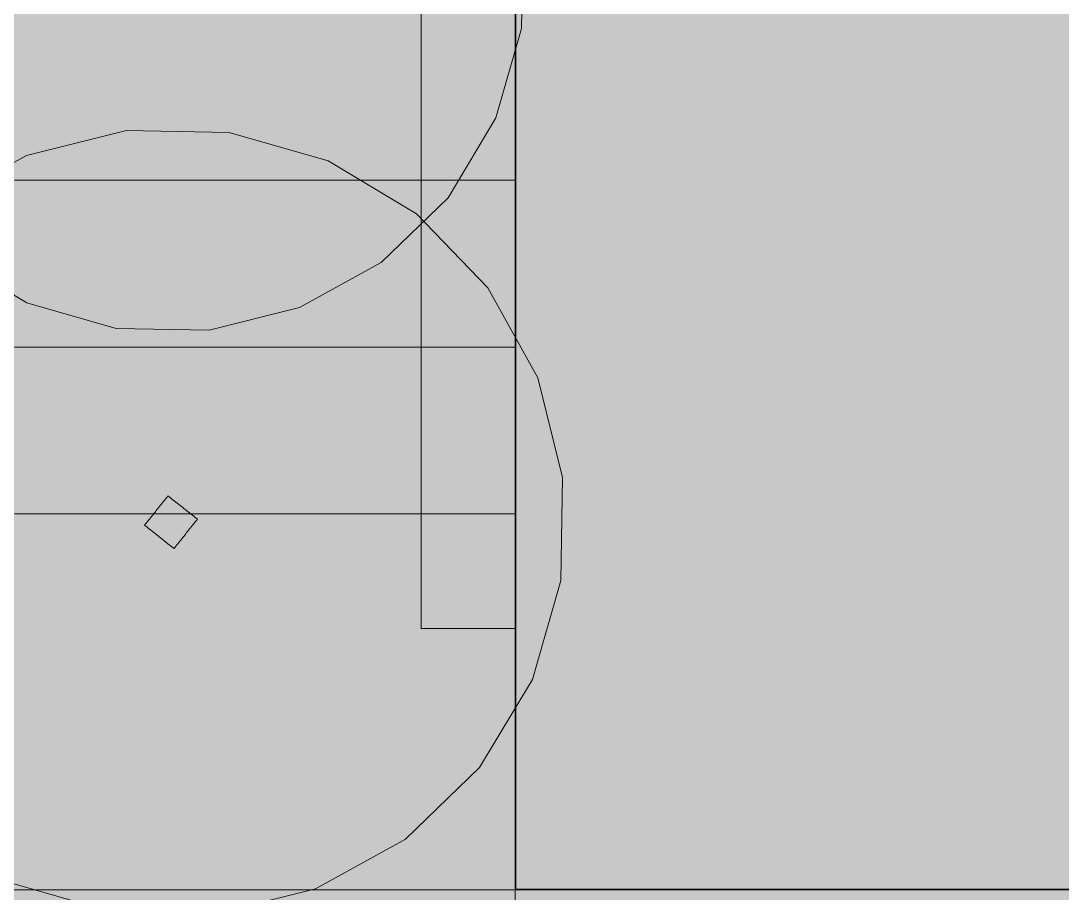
# Model space of a CAD drawing. Header units: millimetres. Extents: x -146962 to 322503, y -183624 to 284367.
# Drawn here: x 116225 to 121218, y 29380 to 33563 of the extents above; entities that cross this region are included whole.
import ezdxf

# ---------------------------------------------------------------- set-up
doc = ezdxf.new("R2010")
doc.units = ezdxf.units.MM
doc.layers.add('06_部屋の色', color=8, linetype='Continuous', lineweight=0)
doc.layers.add('30_敷地・外構', color=8, linetype='Continuous', lineweight=9)

msp = doc.modelspace()

# ---------------------------------------------------------------- hatches: boundary and pattern name
at = {"layer": '06_部屋の色', "true_color": 0xdde9cf}
msp.add_hatch(color=8, dxfattribs=at).paths.add_polyline_path([(83510.2, 29400.8), (83510.3, 31670.6), (83754.2, 32064.6), (83999.1, 32458.1), (84244.9, 32850.9), (84491.7, 33243.1), (84739.4, 33634.8), (84988.1, 34025.8), (85237.8, 34416.3), (85488.3, 34806.1), (85739.9, 35195.3), (85992.4, 35583.9), (86245.8, 35971.8), (86500.2, 36359.2), (86755.5, 36745.9), (87011.8, 37132), (87269, 37517.5), (87527.2, 37902.4), (87786.3, 38286.6), (88046.3, 38670.2), (88307.2, 39053.2), (88569.1, 39435.5), (88832, 39817.2), (89095.7, 40198.2), (89360.4, 40578.6), (89626, 40958.3), (89892.5, 41337.4), (90160, 41715.9), (90428.4, 42093.7), (90697.7, 42470.8), (90967.9, 42847.3), (91239, 43223.1), (91511.1, 43598.3), (91784.1, 43972.8), (92058, 44346.6), (92332.7, 44719.7), (92608.4, 45092.2), (92885.1, 45464), (93162.6, 45835.2), (93441, 46205.6), (93720.3, 46575.4), (94000.5, 46944.5), (94281.7, 47312.9), (94563.7, 47680.6), (94846.6, 48047.7), (95130.4, 48414), (95415.1, 48779.7), (95700.7, 49144.6), (95987.2, 49508.9), (96274.5, 49872.4), (96562.8, 50235.3), (96851.9, 50597.4), (97142, 50958.9), (97432.9, 51319.6), (97724.6, 51679.7), (98017.3, 52039), (98310.8, 52397.6), (98605.2, 52755.5), (98900.5, 53112.6), (99196.7, 53469.1), (99493.7, 53824.8), (99791.6, 54179.8), (100090.3, 54534), (100389.9, 54887.6), (100690.4, 55240.4), (100991.8, 55592.4), (101293.9, 55943.8), (101597, 56294.4), (101900.9, 56644.2), (102205.6, 56993.3), (102511.3, 57341.7), (102817.7, 57689.3), (103125, 58036.2), (103433.2, 58382.3), (103742.1, 58727.7), (104052, 59072.3), (104362.6, 59416.2), (104674.1, 59759.3), (104986.5, 60101.6), (105299.7, 60443.2), (105613.7, 60784), (105928.5, 61124.1), (106244.2, 61463.4), (106560.7, 61801.9), (106878, 62139.6), (107196.1, 62476.6), (107515.1, 62812.7), (107834.9, 63148.1), (108155.5, 63482.8), (108476.9, 63816.6), (108799.1, 64149.7), (109122.2, 64481.9), (109446, 64813.4), (109770.7, 65144.1), (110096.1, 65474), (110422.4, 65803.1), (110749.4, 66131.4), (111077.3, 66458.9), (111406, 66785.6), (111735.4, 67111.5), (112065.7, 67436.6), (112396.7, 67760.9), (112728.6, 68084.4), (113061.2, 68407.1), (113394.6, 68728.9), (113728.8, 69050), (114063.8, 69370.2), (114399.5, 69689.6), (114736, 70008.2), (115073.4, 70326), (115411.4, 70642.9), (115750.3, 70959.1), (116089.9, 71274.4), (116430.3, 71588.8), (116771.5, 71902.5), (117113.4, 72215.3), (117456.1, 72527.2), (117799.5, 72838.4), (118596.9, 72838.3), (118594.5, 29398.9)])
at = {"layer": '30_敷地・外構'}
h = msp.add_hatch(color=8, dxfattribs=at)
h.paths.add_polyline_path([(-146961.6, 100544.4), (-108819.6, 189229.7), (-89282.5, 219876.6), (-87725.3, 222013.2), (-1960, 282350.2), (173183.5, 284367.4), (239071.9, 242938.5), (278732.3, 206218.7), (322502.8, 161506.8), (317095.5, -23424.9), (276188, -120904.3), (271912.1, -124752.2), (168970.1, -173180.4), (164528.6, -174703.6), (127795.8, -180332.5), (116091.1, -181838.5), (95830.1, -183624.1), (64542, -179082.3), (39436.2, -174835.1), (16841.2, -169717.9), (9303, -167782.1), (-59261.4, -128452.9), (-89342.1, -103737.6), (-132033, -30896.2), (-136480.3, -13511.6), (-141643.2, 9224.3), (-142349.3, 13012)])
h.paths.add_polyline_path([(85594.8, 85406.7), (55599.4, 41400), (55600.1, 29403.2), (10600.1, 29406), (10598.4, 1220), (163595.7, 1210.5), (163597.5, 29396.5), (118597.5, 29399.3), (118600.6, 85401.9)], flags=0)
at = {"layer": '30_敷地・外構', "true_color": 0xcfe0b8}
for points in [[(116308, 35370), (116741.1, 35478), (117187.5, 35470.2), (117616.6, 35347.2), (117999.2, 35117.2), (118309.3, 34796.1), (118525.7, 34405.7), (118633.7, 33972.6), (118625.9, 33526.2), (118502.9, 33097.1), (118273, 32714.5), (117951.9, 32404.4), (117561.4, 32188), (117128.3, 32080), (116682, 32087.8), (116252.9, 32210.8), (115870.2, 32440.7), (115560.1, 32761.8), (115343.7, 33152.3), (115235.7, 33585.4), (115243.5, 34031.7), (115366.5, 34460.8), (115596.5, 34843.5), (115917.6, 35153.6)], [(116251.9, 32917.5), (116730.6, 33036.8), (117223.9, 33028.2), (117698.2, 32892.2), (118121.1, 32638.1), (118463.9, 32283.2), (118703.1, 31851.7), (118822.4, 31372.9), (118813.8, 30879.6), (118677.8, 30405.4), (118423.7, 29982.4), (118068.8, 29639.7), (117637.3, 29400.5), (117158.5, 29281.1), (116665.2, 29289.7), (116190.9, 29425.7), (115768, 29679.9), (115425.3, 30034.8), (115186.1, 30466.3), (115066.7, 30945), (115075.3, 31438.3), (115211.3, 31912.6), (115465.4, 32335.5), (115820.4, 32678.3)], [(116855.5, 31191.5), (116860.1, 31197.4), (116864.8, 31203.3), (116869.5, 31209.1), (116874.1, 31215), (116878.8, 31220.9), (116883.5, 31226.8), (116888.1, 31232.6), (116892.8, 31238.5), (116897.5, 31244.4), (116902.2, 31250.2), (116906.8, 31256.1), (116911.5, 31262), (116916.2, 31267.8), (116920.8, 31273.7), (116925.5, 31279.6), (116930.2, 31285.4), (116936, 31280.8), (116941.9, 31276.1), (116947.8, 31271.4), (116953.6, 31266.8), (116959.5, 31262.1), (116988.9, 31238.8), (116994.7, 31234.1), (117000.6, 31229.4), (117006.5, 31224.8), (117012.3, 31220.1), (117041.7, 31196.7), (117047.6, 31192.1), (117053.4, 31187.4), (117059.3, 31182.7), (117065.2, 31178.1), (117071, 31173.4), (117066.4, 31167.5), (117061.7, 31161.7), (117057, 31155.8), (117052.4, 31149.9), (117047.7, 31144), (117043, 31138.2), (117038.4, 31132.3), (117033.7, 31126.4), (117029, 31120.6), (117024.3, 31114.7), (117019.7, 31108.8), (117015, 31103), (117010.3, 31097.1), (117005.7, 31091.2), (117001, 31085.4), (116996.3, 31079.5), (116991.7, 31073.6), (116987, 31067.7), (116982.3, 31061.9), (116977.7, 31056), (116973, 31050.1), (116968.3, 31044.3), (116963.7, 31038.4), (116959, 31032.5), (116953.1, 31037.2), (116947.2, 31041.9), (116941.4, 31046.5), (116935.5, 31051.2), (116929.6, 31055.9), (116900.3, 31079.2), (116894.4, 31083.9), (116888.5, 31088.6), (116882.7, 31093.2), (116876.8, 31097.9), (116847.5, 31121.2), (116841.6, 31125.9), (116835.7, 31130.6), (116829.9, 31135.2), (116824, 31139.9), (116818.1, 31144.6), (116822.8, 31150.4), (116827.5, 31156.3), (116832.1, 31162.2), (116836.8, 31168.1), (116841.5, 31173.9), (116846.1, 31179.8), (116850.8, 31185.7)]]:
    msp.add_hatch(color=8, dxfattribs=at).paths.add_polyline_path(points)
at = {"layer": '30_敷地・外構', "true_color": 0x8a6a4a}
for points in [[(82227.3, 29483.6), (82227.3, 29491.1), (82227.3, 29498.6), (82227.3, 29506.1), (82227.3, 29513.6), (82227.3, 29521.1), (82227.3, 29528.6), (82227.3, 29536.1), (82227.3, 29543.6), (85245.4, 29543.4), (88263.5, 29543.2), (91281.6, 29543), (94299.7, 29542.8), (97317.8, 29542.6), (100335.9, 29542.5), (103354, 29542.3), (106372.1, 29542.1), (109390.2, 29541.9), (112408.3, 29541.7), (115426.4, 29541.5), (118444.5, 29541.3), (118444.5, 29533.8), (118444.5, 29526.3), (118444.5, 29518.8), (118444.5, 29511.3), (118444.5, 29503.8), (118444.5, 29496.3), (118444.5, 29488.8), (118444.5, 29481.3), (118444.5, 29473.8), (118444.5, 29466.3), (118444.5, 29451.3), (115426.4, 29451.5), (109390.2, 29451.9), (106372.1, 29452.1), (103354, 29452.3), (100335.9, 29452.5), (97317.8, 29452.6), (94299.7, 29452.8), (91281.6, 29453), (88263.5, 29453.2), (85245.4, 29453.4), (82227.3, 29453.6), (82227.3, 29461.1), (82227.3, 29468.6), (82227.3, 29476.1)], [(114820.8, 29481.6), (114820.8, 29489.1), (114820.8, 29496.6), (114820.8, 29504.1), (114820.8, 29511.6), (114820.8, 29519.1), (114820.8, 29526.6), (114820.8, 29534.1), (114820.8, 29541.6), (114964.3, 29541.5), (115107.7, 29541.5), (115251.2, 29541.5), (115394.7, 29541.5), (115538.2, 29541.5), (115681.7, 29541.5), (115825.2, 29541.5), (115968.7, 29541.5), (116112.2, 29541.5), (116255.6, 29541.5), (116399.1, 29541.5), (116542.6, 29541.4), (116542.6, 29533.9), (116542.6, 29526.4), (116542.6, 29518.9), (116542.6, 29511.4), (116542.6, 29503.9), (116542.6, 29496.4), (116542.6, 29488.9), (116542.6, 29481.4), (116542.6, 29466.4), (116542.6, 29451.4), (116399.1, 29451.5), (116112.2, 29451.5), (115968.7, 29451.5), (115825.2, 29451.5), (115681.7, 29451.5), (115538.2, 29451.5), (115394.7, 29451.5), (115251.2, 29451.5), (114820.8, 29451.6), (114820.8, 29459.1), (114820.8, 29466.6), (114820.8, 29474.1)], [(116299.9, 29534), (116302.4, 29534), (116304.9, 29534), (116307.4, 29534), (116309.9, 29534), (116312.4, 29534), (116314.9, 29534), (116317.4, 29534), (116322.4, 29534), (116322.4, 29521.5), (116322.4, 29515.2), (116322.4, 29509), (116322.4, 29502.7), (116322.4, 29477.7), (116322.4, 29471.5), (116322.4, 29459), (116319.9, 29459), (116317.4, 29459), (116314.9, 29459), (116312.4, 29459), (116309.9, 29459), (116307.4, 29459), (116304.9, 29459), (116302.4, 29459), (116299.9, 29459), (116297.4, 29459), (116294.9, 29459), (116292.4, 29459), (116292.4, 29465.2), (116292.4, 29471.5), (116292.4, 29477.7), (116292.4, 29484), (116292.4, 29496.5), (116292.4, 29502.7), (116292.4, 29521.5), (116292.4, 29527.7), (116292.4, 29534), (116297.4, 29534)], [(116425, 29534), (116432.5, 29534), (116435, 29534), (116442.5, 29534), (116445, 29534), (116447.5, 29534), (116447.5, 29521.5), (116447.5, 29515.2), (116447.5, 29509), (116447.5, 29502.7), (116447.5, 29477.7), (116447.5, 29471.5), (116447.5, 29459), (116445, 29459), (116442.5, 29459), (116440, 29459), (116437.5, 29459), (116435, 29459), (116432.5, 29459), (116430, 29459), (116427.5, 29459), (116425, 29459), (116422.5, 29459), (116420, 29459), (116417.5, 29459), (116417.5, 29477.7), (116417.5, 29484), (116417.5, 29490.2), (116417.5, 29496.5), (116417.5, 29509), (116417.5, 29515.2), (116417.5, 29521.5), (116417.5, 29527.7), (116417.5, 29534), (116422.5, 29534)], [(116542.6, 29533.9), (116542.6, 29541.4), (116550.1, 29541.4), (116557.6, 29541.4), (116565.1, 29541.4), (116572.6, 29541.4), (116580.1, 29541.4), (116587.6, 29541.4), (116595.1, 29541.4), (116602.6, 29541.4), (116610.1, 29541.4), (116617.6, 29541.4), (116625.1, 29541.4), (116632.6, 29541.4), (116632.6, 29533.9), (116632.6, 29526.4), (116632.6, 29518.9), (116632.6, 29511.4), (116632.6, 29496.4), (116632.6, 29481.4), (116632.6, 29473.9), (116632.6, 29466.4), (116632.6, 29458.9), (116632.6, 29451.4), (116625.1, 29451.4), (116617.6, 29451.4), (116610.1, 29451.4), (116602.6, 29451.4), (116595.1, 29451.4), (116587.6, 29451.4), (116580.1, 29451.4), (116572.6, 29451.4), (116565.1, 29451.4), (116550.1, 29451.4), (116542.6, 29451.4), (116542.6, 29458.9), (116542.6, 29466.4), (116542.6, 29481.4), (116542.6, 29488.9), (116542.6, 29503.9), (116542.6, 29511.4), (116542.6, 29518.9), (116542.6, 29526.4)], [(116552.6, 29531.4), (116558.5, 29531.4), (116564.3, 29531.4), (116570.1, 29531.4), (116576, 29531.4), (116581.8, 29531.4), (116587.6, 29531.4), (116593.5, 29531.4), (116599.3, 29531.4), (116605.1, 29531.4), (116611, 29531.4), (116616.8, 29531.4), (116622.6, 29531.4), (116622.6, 29525.6), (116622.6, 29519.8), (116622.6, 29513.9), (116622.6, 29508.1), (116622.6, 29496.4), (116622.6, 29490.6), (116622.6, 29478.9), (116622.6, 29473.1), (116622.6, 29467.3), (116622.6, 29461.4), (116616.8, 29461.4), (116611, 29461.4), (116605.1, 29461.4), (116599.3, 29461.4), (116593.5, 29461.4), (116587.6, 29461.4), (116581.8, 29461.4), (116576, 29461.4), (116570.1, 29461.4), (116564.3, 29461.4), (116558.5, 29461.4), (116552.6, 29461.4), (116552.6, 29473.1), (116552.6, 29478.9), (116552.6, 29490.6), (116552.6, 29502.3), (116552.6, 29508.1), (116552.6, 29513.9), (116552.6, 29519.8)], [(116632.6, 29481.4), (116632.6, 29488.9), (116632.6, 29503.9), (116632.6, 29511.4), (116632.6, 29518.9), (116632.6, 29526.4), (116632.6, 29533.9), (116632.6, 29541.4), (116776.1, 29541.4), (116919.6, 29541.4), (117063.1, 29541.4), (117206.6, 29541.4), (117350.1, 29541.4), (117493.6, 29541.4), (117637, 29541.4), (117780.5, 29541.4), (117924, 29541.4), (118067.5, 29541.4), (118211, 29541.3), (118354.5, 29541.3), (118354.5, 29533.8), (118354.5, 29526.3), (118354.5, 29518.8), (118354.5, 29511.3), (118354.5, 29503.8), (118354.5, 29496.3), (118354.5, 29488.8), (118354.5, 29481.3), (118354.5, 29473.8), (118354.5, 29466.3), (118354.5, 29451.3), (118211, 29451.3), (118067.5, 29451.4), (117780.5, 29451.4), (117637, 29451.4), (117493.6, 29451.4), (117350.1, 29451.4), (117206.6, 29451.4), (117063.1, 29451.4), (116919.6, 29451.4), (116776.1, 29451.4), (116632.6, 29451.4), (116632.6, 29458.9), (116632.6, 29466.4), (116632.6, 29473.9)], [(116740.3, 29533.9), (116742.8, 29533.9), (116745.3, 29533.9), (116747.8, 29533.9), (116750.3, 29533.9), (116752.8, 29533.9), (116757.8, 29533.9), (116757.8, 29521.4), (116757.8, 29515.2), (116757.8, 29508.9), (116757.8, 29502.7), (116757.8, 29477.7), (116757.8, 29471.4), (116757.8, 29458.9), (116755.3, 29458.9), (116752.8, 29458.9), (116750.3, 29458.9), (116747.8, 29458.9), (116745.3, 29458.9), (116742.8, 29458.9), (116740.3, 29458.9), (116737.8, 29458.9), (116735.3, 29458.9), (116732.8, 29458.9), (116730.3, 29458.9), (116727.8, 29458.9), (116727.8, 29465.2), (116727.8, 29471.4), (116727.8, 29490.2), (116727.8, 29496.4), (116727.8, 29515.2), (116727.8, 29521.4), (116727.8, 29533.9)], [(116860.4, 29533.9), (116862.9, 29533.9), (116865.4, 29533.9), (116867.9, 29533.9), (116870.4, 29533.9), (116872.9, 29533.9), (116882.9, 29533.9), (116882.9, 29521.4), (116882.9, 29515.2), (116882.9, 29490.2), (116882.9, 29483.9), (116882.9, 29477.7), (116882.9, 29471.4), (116882.9, 29458.9), (116880.4, 29458.9), (116877.9, 29458.9), (116875.4, 29458.9), (116872.9, 29458.9), (116870.4, 29458.9), (116867.9, 29458.9), (116857.9, 29458.9), (116855.4, 29458.9), (116852.9, 29458.9), (116852.9, 29465.2), (116852.9, 29471.4), (116852.9, 29477.7), (116852.9, 29483.9), (116852.9, 29490.2), (116852.9, 29502.7), (116852.9, 29508.9), (116852.9, 29521.4), (116852.9, 29527.7), (116852.9, 29533.9)], [(116983, 29533.9), (116985.5, 29533.9), (116990.5, 29533.9), (116993, 29533.9), (116995.5, 29533.9), (116998, 29533.9), (117000.5, 29533.9), (117003, 29533.9), (117005.5, 29533.9), (117008, 29533.9), (117008, 29527.7), (117008, 29521.4), (117008, 29515.2), (117008, 29508.9), (117008, 29502.7), (117008, 29496.4), (117008, 29490.2), (117008, 29483.9), (117008, 29477.7), (117008, 29471.4), (117008, 29458.9), (117003, 29458.9), (117000.5, 29458.9), (116998, 29458.9), (116995.5, 29458.9), (116993, 29458.9), (116990.5, 29458.9), (116985.5, 29458.9), (116983, 29458.9), (116978, 29458.9), (116978, 29471.4), (116978, 29477.7), (116978, 29502.7), (116978, 29508.9), (116978, 29515.2), (116978, 29521.4), (116978, 29533.9)], [(117110.7, 29533.9), (117113.2, 29533.9), (117115.7, 29533.9), (117118.2, 29533.9), (117120.7, 29533.9), (117123.2, 29533.9), (117125.7, 29533.9), (117128.2, 29533.9), (117130.7, 29533.9), (117133.2, 29533.9), (117133.2, 29527.7), (117133.2, 29521.4), (117133.2, 29508.9), (117133.2, 29502.7), (117133.2, 29496.4), (117133.2, 29490.2), (117133.2, 29483.9), (117133.2, 29471.4), (117133.2, 29465.2), (117133.2, 29458.9), (117128.2, 29458.9), (117125.7, 29458.9), (117123.2, 29458.9), (117120.7, 29458.9), (117118.2, 29458.9), (117115.7, 29458.9), (117113.2, 29458.9), (117110.7, 29458.9), (117108.2, 29458.9), (117103.2, 29458.9), (117103.2, 29471.4), (117103.2, 29477.7), (117103.2, 29483.9), (117103.2, 29490.2), (117103.2, 29515.2), (117103.2, 29521.4), (117103.2, 29533.9), (117105.7, 29533.9), (117108.2, 29533.9)], [(117235.8, 29533.9), (117238.3, 29533.9), (117240.8, 29533.9), (117245.8, 29533.9), (117248.3, 29533.9), (117250.8, 29533.9), (117253.3, 29533.9), (117255.8, 29533.9), (117258.3, 29533.9), (117258.3, 29515.2), (117258.3, 29508.9), (117258.3, 29496.4), (117258.3, 29490.2), (117258.3, 29471.4), (117258.3, 29465.2), (117258.3, 29458.9), (117255.8, 29458.9), (117253.3, 29458.9), (117250.8, 29458.9), (117248.3, 29458.9), (117245.8, 29458.9), (117243.3, 29458.9), (117240.8, 29458.9), (117238.3, 29458.9), (117235.8, 29458.9), (117233.3, 29458.9), (117230.8, 29458.9), (117228.3, 29458.9), (117228.3, 29465.2), (117228.3, 29471.4), (117228.3, 29483.9), (117228.3, 29490.2), (117228.3, 29502.7), (117228.3, 29508.9), (117228.3, 29521.4), (117228.3, 29527.7), (117228.3, 29533.9), (117230.8, 29533.9), (117233.3, 29533.9)], [(117358.4, 29533.9), (117360.9, 29533.9), (117363.4, 29533.9), (117365.9, 29533.9), (117368.4, 29533.9), (117370.9, 29533.9), (117373.4, 29533.9), (117375.9, 29533.9), (117378.4, 29533.9), (117383.4, 29533.9), (117383.4, 29527.6), (117383.4, 29521.4), (117383.4, 29508.9), (117383.4, 29502.6), (117383.4, 29496.4), (117383.4, 29490.1), (117383.4, 29483.9), (117383.4, 29471.4), (117383.4, 29458.9), (117378.4, 29458.9), (117375.9, 29458.9), (117373.4, 29458.9), (117370.9, 29458.9), (117365.9, 29458.9), (117363.4, 29458.9), (117360.9, 29458.9), (117358.4, 29458.9), (117353.4, 29458.9), (117353.4, 29471.4), (117353.4, 29477.6), (117353.4, 29490.1), (117353.4, 29496.4), (117353.4, 29502.6), (117353.4, 29515.1), (117353.4, 29521.4), (117353.4, 29527.6), (117353.4, 29533.9), (117355.9, 29533.9)], [(117486.1, 29533.9), (117491.1, 29533.9), (117493.6, 29533.9), (117498.6, 29533.9), (117501.1, 29533.9), (117503.6, 29533.9), (117506.1, 29533.9), (117508.6, 29533.9), (117508.6, 29527.6), (117508.6, 29521.4), (117508.6, 29515.1), (117508.6, 29508.9), (117508.6, 29496.4), (117508.6, 29490.1), (117508.6, 29477.6), (117508.6, 29471.4), (117508.6, 29458.9), (117506.1, 29458.9), (117503.6, 29458.9), (117501.1, 29458.9), (117496.1, 29458.9), (117493.6, 29458.9), (117491.1, 29458.9), (117488.6, 29458.9), (117486.1, 29458.9), (117483.6, 29458.9), (117481.1, 29458.9), (117478.6, 29458.9), (117478.6, 29465.1), (117478.6, 29471.4), (117478.6, 29477.6), (117478.6, 29483.9), (117478.6, 29496.4), (117478.6, 29502.6), (117478.6, 29515.1), (117478.6, 29521.4), (117478.6, 29533.9), (117483.6, 29533.9)], [(117613.7, 29533.9), (117616.2, 29533.9), (117621.2, 29533.9), (117623.7, 29533.9), (117628.7, 29533.9), (117631.2, 29533.9), (117633.7, 29533.9), (117633.7, 29521.4), (117633.7, 29515.1), (117633.7, 29496.4), (117633.7, 29490.1), (117633.7, 29471.4), (117633.7, 29465.1), (117633.7, 29458.9), (117631.2, 29458.9), (117628.7, 29458.9), (117626.2, 29458.9), (117623.7, 29458.9), (117621.2, 29458.9), (117618.7, 29458.9), (117608.7, 29458.9), (117606.2, 29458.9), (117603.7, 29458.9), (117603.7, 29465.1), (117603.7, 29471.4), (117603.7, 29515.1), (117603.7, 29521.4), (117603.7, 29533.9), (117606.2, 29533.9), (117608.7, 29533.9)], [(117738.8, 29533.9), (117741.3, 29533.9), (117753.8, 29533.9), (117756.3, 29533.9), (117758.8, 29533.9), (117758.8, 29521.4), (117758.8, 29515.1), (117758.8, 29477.6), (117758.8, 29471.4), (117758.8, 29458.9), (117753.8, 29458.9), (117751.3, 29458.9), (117748.8, 29458.9), (117746.3, 29458.9), (117743.8, 29458.9), (117741.3, 29458.9), (117738.8, 29458.9), (117736.3, 29458.9), (117733.8, 29458.9), (117728.8, 29458.9), (117728.8, 29471.4), (117728.8, 29477.6), (117728.8, 29490.1), (117728.8, 29496.4), (117728.8, 29502.6), (117728.8, 29508.9), (117728.8, 29515.1), (117728.8, 29521.4), (117728.8, 29527.6), (117728.8, 29533.9), (117731.3, 29533.9), (117733.8, 29533.9)], [(117861.5, 29533.9), (117864, 29533.9), (117866.5, 29533.9), (117871.5, 29533.9), (117874, 29533.9), (117876.5, 29533.9), (117879, 29533.9), (117881.5, 29533.9), (117884, 29533.9), (117884, 29527.6), (117884, 29521.4), (117884, 29502.6), (117884, 29496.4), (117884, 29483.9), (117884, 29477.6), (117884, 29458.9), (117876.5, 29458.9), (117874, 29458.9), (117871.5, 29458.9), (117869, 29458.9), (117866.5, 29458.9), (117864, 29458.9), (117854, 29458.9), (117854, 29471.4), (117854, 29477.6), (117854, 29483.9), (117854, 29490.1), (117854, 29515.1), (117854, 29521.4), (117854, 29533.9), (117856.5, 29533.9), (117859, 29533.9)], [(117986.6, 29533.9), (117989.1, 29533.9), (117991.6, 29533.9), (117994.1, 29533.9), (117996.6, 29533.9), (117999.1, 29533.9), (118001.6, 29533.9), (118004.1, 29533.9), (118009.1, 29533.9), (118009.1, 29521.4), (118009.1, 29515.1), (118009.1, 29502.6), (118009.1, 29496.4), (118009.1, 29490.1), (118009.1, 29483.9), (118009.1, 29471.4), (118009.1, 29465.1), (118009.1, 29458.9), (118006.6, 29458.9), (118004.1, 29458.9), (118001.6, 29458.9), (117999.1, 29458.9), (117996.6, 29458.9), (117994.1, 29458.9), (117991.6, 29458.9), (117989.1, 29458.9), (117986.6, 29458.9), (117984.1, 29458.9), (117981.6, 29458.9), (117979.1, 29458.9), (117979.1, 29465.1), (117979.1, 29471.4), (117979.1, 29477.6), (117979.1, 29483.9), (117979.1, 29508.9), (117979.1, 29515.1), (117979.1, 29521.4), (117979.1, 29527.6), (117979.1, 29533.9), (117981.6, 29533.9), (117984.1, 29533.9)], [(118111.7, 29533.8), (118114.2, 29533.8), (118116.7, 29533.8), (118119.2, 29533.8), (118121.7, 29533.8), (118124.2, 29533.8), (118126.7, 29533.8), (118129.2, 29533.8), (118134.2, 29533.8), (118134.2, 29521.3), (118134.2, 29515.1), (118134.2, 29502.6), (118134.2, 29496.3), (118134.2, 29483.8), (118134.2, 29477.6), (118134.2, 29471.3), (118134.2, 29465.1), (118134.2, 29458.8), (118131.7, 29458.8), (118129.2, 29458.8), (118126.7, 29458.8), (118119.2, 29458.8), (118116.7, 29458.8), (118114.2, 29458.8), (118111.7, 29458.8), (118109.2, 29458.8), (118106.7, 29458.8), (118104.2, 29458.8), (118104.2, 29465.1), (118104.2, 29471.4), (118104.2, 29477.6), (118104.2, 29496.4), (118104.2, 29502.6), (118104.2, 29508.9), (118104.2, 29515.1), (118104.2, 29521.4), (118104.2, 29527.6), (118104.2, 29533.8), (118109.2, 29533.8)], [(118236.9, 29533.8), (118241.9, 29533.8), (118244.4, 29533.8), (118246.9, 29533.8), (118249.4, 29533.8), (118251.9, 29533.8), (118259.3, 29533.8), (118259.3, 29527.6), (118259.3, 29521.3), (118259.3, 29515.1), (118259.3, 29508.8), (118259.3, 29502.6), (118259.3, 29496.3), (118259.3, 29490.1), (118259.3, 29483.8), (118259.3, 29477.6), (118259.3, 29471.3), (118259.3, 29458.8), (118256.8, 29458.8), (118254.3, 29458.8), (118251.8, 29458.8), (118249.3, 29458.8), (118246.8, 29458.8), (118244.3, 29458.8), (118241.8, 29458.8), (118239.3, 29458.8), (118236.8, 29458.8), (118229.3, 29458.8), (118229.3, 29465.1), (118229.3, 29471.3), (118229.3, 29477.6), (118229.3, 29483.8), (118229.3, 29490.1), (118229.3, 29502.6), (118229.3, 29508.8), (118229.3, 29521.3), (118229.3, 29527.6), (118229.3, 29533.8), (118234.4, 29533.8)], [(118354.5, 29526.3), (118354.5, 29533.8), (118354.5, 29541.3), (118362, 29541.3), (118369.5, 29541.3), (118384.5, 29541.3), (118392, 29541.3), (118407, 29541.3), (118414.5, 29541.3), (118422, 29541.3), (118429.5, 29541.3), (118437, 29541.3), (118444.5, 29541.3), (118444.5, 29533.8), (118444.5, 29526.3), (118444.5, 29511.3), (118444.5, 29503.8), (118444.5, 29496.3), (118444.5, 29488.8), (118444.5, 29481.3), (118444.5, 29466.3), (118444.5, 29451.3), (118437, 29451.3), (118429.5, 29451.3), (118422, 29451.3), (118414.5, 29451.3), (118392, 29451.3), (118384.5, 29451.3), (118369.5, 29451.3), (118362, 29451.3), (118354.5, 29451.3), (118354.5, 29458.8), (118354.5, 29466.3), (118354.5, 29481.3), (118354.5, 29488.8), (118354.5, 29496.3), (118354.5, 29503.8), (118354.5, 29511.3)], [(118364.5, 29519.7), (118364.5, 29525.5), (118364.5, 29531.3), (118370.3, 29531.3), (118376.2, 29531.3), (118382, 29531.3), (118387.8, 29531.3), (118393.7, 29531.3), (118399.5, 29531.3), (118405.3, 29531.3), (118411.2, 29531.3), (118417, 29531.3), (118422.8, 29531.3), (118428.7, 29531.3), (118434.5, 29531.3), (118434.5, 29525.5), (118434.5, 29519.7), (118434.5, 29513.8), (118434.5, 29508), (118434.5, 29496.3), (118434.5, 29490.5), (118434.5, 29484.7), (118434.5, 29478.8), (118434.5, 29473), (118434.5, 29461.3), (118428.6, 29461.3), (118422.8, 29461.3), (118411.1, 29461.3), (118399.5, 29461.3), (118393.6, 29461.3), (118382, 29461.3), (118376.1, 29461.3), (118370.3, 29461.3), (118364.5, 29461.3), (118364.5, 29467.2), (118364.5, 29473), (118364.5, 29478.8), (118364.5, 29484.7), (118364.5, 29490.5), (118364.5, 29496.3), (118364.5, 29502.2), (118364.5, 29508), (118364.5, 29513.8)]]:
    msp.add_hatch(color=8, dxfattribs=at).paths.add_polyline_path(points)
at = {"layer": '30_敷地・外構', "true_color": 0xdccfb6}
msp.add_hatch(color=8, dxfattribs=at).paths.add_polyline_path([(118594.5, 29396.3), (118594.4, 28596.3), (67603, 28599.5), (67603.1, 29399.5)])
at = {"layer": '30_敷地・外構', "true_color": 0xd8d4cc}
msp.add_hatch(color=8, dxfattribs=at).paths.add_polyline_path([(163594.5, 29393.5), (163594.5, 29193.5), (118594.5, 29196.3), (118594.5, 29396.3)])

# ---------------------------------------------------------------- linework, layer by layer
at = {"layer": '30_敷地・外構'}
for points in [[(85594.8, 85406.7), (55599.4, 41400), (55600.1, 29403.2), (10600.1, 29406), (10598.4, 1220), (163595.7, 1210.5), (163597.5, 29396.5), (118597.5, 29399.3), (118600.6, 85401.9), (85594.8, 85406.7)], [(118597.6, 85398.9), (118594.5, 29396.3), (55603.1, 29400.2), (55602.4, 41399.1), (85596.4, 85403.7), (118597.6, 85398.9)], [(118594.8, 34447.2), (118594.7, 32992.6), (118594.6, 32023.9), (118594.6, 31352), (118594.5, 30648.9), (118144.5, 30648.9), (118144.6, 31352), (118144.6, 31420.2), (118144.6, 32023.9), (118144.7, 32992.7), (118144.8, 34586.4)], [(118633.7, 33972.6), (118625.9, 33526.2), (118502.9, 33097.1), (118273, 32714.5), (117951.9, 32404.4), (117561.4, 32188), (117128.3, 32080), (116682, 32087.8), (116252.9, 32210.8), (115870.2, 32440.7), (115560.1, 32761.8), (115343.7, 33152.3), (115235.7, 33585.4)], [(116251.9, 32917.5), (116730.6, 33036.8), (117223.9, 33028.2), (117698.2, 32892.2), (118121.1, 32638.1), (118463.9, 32283.2), (118703.1, 31851.7), (118822.4, 31372.9), (118813.8, 30879.6), (118677.8, 30405.4), (118423.7, 29982.4), (118068.8, 29639.7), (117637.3, 29400.5), (117158.5, 29281.1)], [(116665.2, 29289.7), (116190.9, 29425.7), (115768, 29679.9), (115425.3, 30034.8), (115186.1, 30466.3), (115066.7, 30945), (115075.3, 31438.3), (115211.3, 31912.6), (115465.4, 32335.5), (115820.4, 32678.3), (116251.9, 32917.5)], [(118594.7, 32798.9), (118494.7, 32798.9), (118394.7, 32798.9), (118294.7, 32798.9), (118194.7, 32798.9), (118094.7, 32798.9), (117994.7, 32798.9), (117894.7, 32798.9), (117794.7, 32798.9), (117694.7, 32798.9), (117594.7, 32799), (117494.7, 32799), (117394.7, 32799), (117294.7, 32799), (117194.7, 32799), (117094.7, 32799), (116994.7, 32799), (116894.7, 32799), (116794.7, 32799), (116694.7, 32799), (116594.7, 32799), (116494.7, 32799), (116394.7, 32799), (116294.7, 32799), (116194.7, 32799)], [(118594.6, 31998.9), (118494.6, 31998.9), (118394.6, 31998.9), (118294.6, 31998.9), (118194.6, 31998.9), (118094.6, 31998.9), (117994.6, 31998.9), (117894.6, 31998.9), (117794.6, 31998.9), (117694.6, 31998.9), (117594.6, 31999), (117494.6, 31999), (117394.6, 31999), (117294.6, 31999), (117194.6, 31999), (117094.6, 31999), (116994.6, 31999), (116894.6, 31999), (116794.6, 31999), (116694.6, 31999), (116594.6, 31999), (116494.6, 31999), (116394.6, 31999), (116294.6, 31999), (116194.6, 31999)], [(116855.5, 31191.5), (116860.1, 31197.4), (116864.8, 31203.3), (116869.5, 31209.1), (116874.1, 31215), (116878.8, 31220.9), (116883.5, 31226.8), (116888.1, 31232.6), (116892.8, 31238.5), (116897.5, 31244.4), (116902.2, 31250.2), (116906.8, 31256.1), (116911.5, 31262), (116916.2, 31267.8), (116920.8, 31273.7), (116925.5, 31279.6), (116930.2, 31285.4), (116936, 31280.8), (116941.9, 31276.1), (116947.8, 31271.4), (116953.6, 31266.8), (116959.5, 31262.1), (116988.9, 31238.8), (116994.7, 31234.1), (117000.6, 31229.4), (117006.5, 31224.8), (117012.3, 31220.1), (117041.7, 31196.7), (117047.6, 31192.1), (117053.4, 31187.4), (117059.3, 31182.7), (117065.2, 31178.1), (117071, 31173.4), (117066.4, 31167.5), (117061.7, 31161.7), (117057, 31155.8), (117052.4, 31149.9), (117047.7, 31144), (117043, 31138.2), (117038.4, 31132.3), (117033.7, 31126.4), (117029, 31120.6), (117024.3, 31114.7), (117019.7, 31108.8), (117015, 31103), (117010.3, 31097.1), (117005.7, 31091.2), (117001, 31085.4), (116996.3, 31079.5), (116991.7, 31073.6), (116987, 31067.7), (116982.3, 31061.9), (116977.7, 31056), (116973, 31050.1), (116968.3, 31044.3), (116963.7, 31038.4), (116959, 31032.5), (116953.1, 31037.2), (116947.2, 31041.9), (116941.4, 31046.5), (116935.5, 31051.2), (116929.6, 31055.9), (116900.3, 31079.2), (116894.4, 31083.9), (116888.5, 31088.6), (116882.7, 31093.2), (116876.8, 31097.9), (116847.5, 31121.2), (116841.6, 31125.9), (116835.7, 31130.6), (116829.9, 31135.2), (116824, 31139.9), (116818.1, 31144.6), (116822.8, 31150.4), (116827.5, 31156.3), (116832.1, 31162.2), (116836.8, 31168.1), (116841.5, 31173.9), (116846.1, 31179.8), (116850.8, 31185.7), (116855.5, 31191.5)], [(118594.6, 31198.9), (118494.6, 31198.9), (118394.6, 31198.9), (118294.6, 31198.9), (118194.6, 31198.9), (118094.6, 31198.9), (117994.6, 31198.9), (117894.6, 31198.9), (117794.6, 31198.9), (117694.6, 31198.9), (117594.6, 31199), (117494.6, 31199), (117394.6, 31199), (117294.6, 31199), (117194.6, 31199), (117094.6, 31199), (116994.6, 31199), (116894.6, 31199), (116794.6, 31199), (116694.6, 31199), (116594.6, 31199), (116494.6, 31199), (116394.6, 31199), (116294.6, 31199), (116194.6, 31199)], [(163594.5, 29393.5), (163594.5, 29193.5), (118594.5, 29196.3), (118594.5, 29396.3), (163594.5, 29393.5)]]:
    msp.add_lwpolyline(points, dxfattribs=at)

doc.saveas('drawing.dxf')
